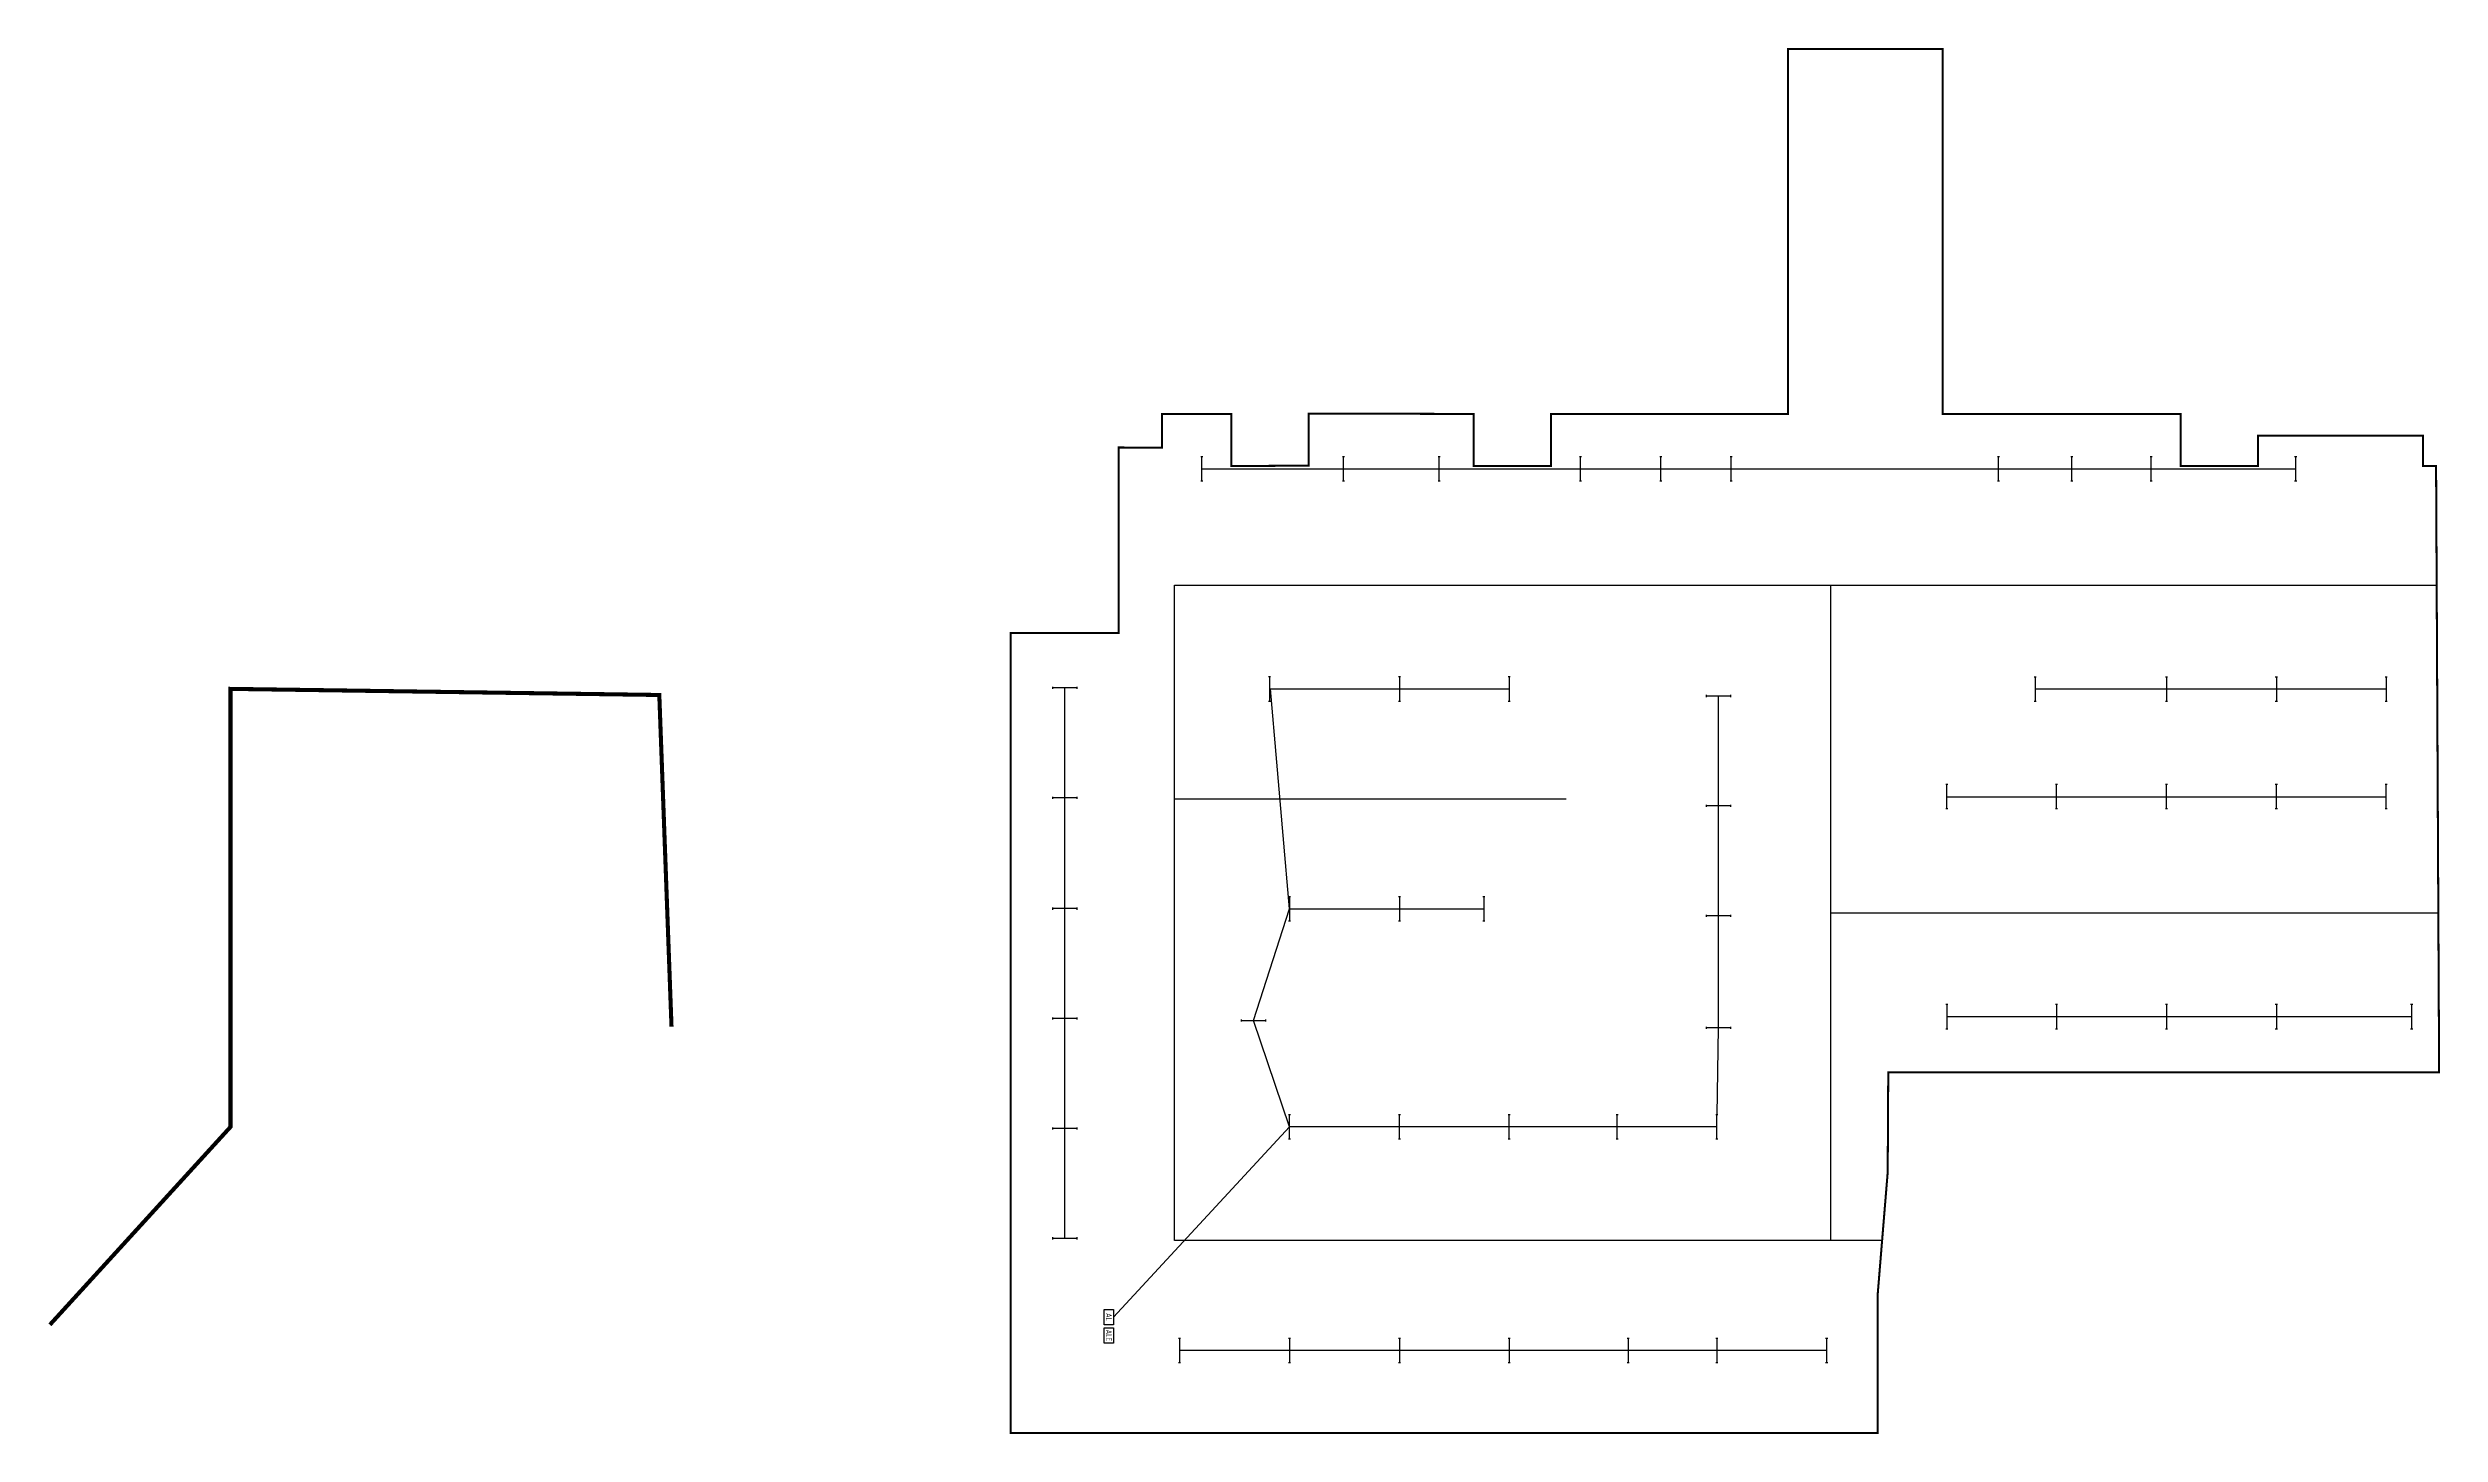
# Model space of a CAD drawing. Header units: millimetres. Extents: x -691095 to 2797013, y -349436 to 2050109.
# Drawn here: x 1131620 to 1249190, y 772865 to 840987 of the extents above; entities that cross this region are included whole.
import ezdxf
from ezdxf.enums import TextEntityAlignment as Align

# ---------------------------------------------------------------- set-up
doc = ezdxf.new("R2010")
doc.units = ezdxf.units.MM
doc.header["$LTSCALE"] = 1000
doc.layers.add('E-LANE-CENTER', color=6, linetype='Continuous', plot=False)
doc.layers.add('注释', color=3, linetype='Continuous', plot=False)
for name, color, linetype in [('E-LITE-LITE', 3, 'Continuous'), ('E-LITE-WIRE', 4, 'Continuous'), ('E-POWR-EQPM', 3, 'Continuous'), ('E-UNIV-EL', 140, 'Continuous'), ('防火分区', 2, 'Continuous')]:
    doc.layers.add(name, color=color, linetype=linetype)
doc.styles.add('TH-STYLE3', font='tssdeng.shx', dxfattribs={"width": 0.65, "bigfont": 'tssdchn.shx'})

# ---------------------------------------------------------------- blocks, each defined once
blk = doc.blocks.new('E-BL001-1')
for p, q in [((-6, -0.5), (-6, 0.5)), ((-6, 0), (6, 0)), ((6, -0.5), (6, 0.5))]:
    blk.add_line(p, q)
blk = doc.blocks.new('E-BDB001')
blk.add_lwpolyline([(-2.5, -1.5), (-2.5, 1.5), (2.5, 1.5), (2.5, -1.5)], close=True)
at = {"layer": 'E-UNIV-EL', "style": 'TH-STYLE3', "width": 0.7}
blk.add_attdef('BOX', text='', height=2, dxfattribs=at).set_placement((0, 0), align=Align.MIDDLE)
blk = doc.blocks.new('E-BDB003')
blk.add_lwpolyline([(-2.5, -1.5), (-2.5, 1.5), (2.5, 1.5), (2.5, -1.5)], close=True)
at = {"layer": 'E-UNIV-EL', "style": 'TH-STYLE3', "width": 0.7}
blk.add_attdef('BOX', text='', height=2, dxfattribs=at).set_placement((0, 0), align=Align.MIDDLE)

msp = doc.modelspace()

# ---------------------------------------------------------------- linework, layer by layer
at = {"layer": 'E-LANE-CENTER'}
msp.add_line((1219239.98792, 782386.98416), (1219239.98792, 814586.98416), dxfattribs=at)
for points in [[(1186989.98792, 814586.98416), (1249019.43423, 814586.98416)], [(1186989.98792, 782386.98416), (1186989.98792, 814586.98416)], [(1186989.98792, 804086.98416), (1206239.98792, 804086.98416)], [(1219239.98792, 798486.98416), (1249100.4745, 798486.98416)], [(1221765.39776, 782386.98416), (1186989.98792, 782386.98416)]]:
    msp.add_lwpolyline(points, dxfattribs=at)
at = {"layer": 'E-LITE-WIRE'}
for p, q in [((1242089.98794, 820284.8668), (1188339.98794, 820284.8668)), ((1181589.98793, 809535.11677, 0.00407), (1181589.98793, 782485.11677)), ((1191659.27396, 809485.11681, 0.00407), (1203439.98794, 809485.36681)), ((1213715.23794, 809135.11681), (1213715.23794, 792835.1168)), ((1229289.98793, 809484.86677), (1246539.98793, 809484.86677)), ((1224939.98794, 804184.86677), (1246539.98793, 804184.86677, 0.00407)), ((1192639.98793, 798685.11681, 0.00407), (1202189.87175, 798686.71467, -0.00313)), ((1224939.98794, 793384.86677), (1247789.98794, 793384.86677)), ((1213639.98794, 787960.36681), (1192639.98794, 787960.36681, 0.00407)), ((1187239.98794, 776984.86677), (1219039.98793, 776984.86677, 0.00407))]:
    msp.add_line(p, q, dxfattribs=at)
at = {"layer": '注释', "color": 15}
for p, q in [((1192639.87174, 798684.75407, 0.00407), (1191709.15777, 809485.11786, 0.00405)), ((1190878.96437, 793186.94591), (1192639.98793, 798685.11681, 0.00407)), ((1192639.87175, 787962.19591), (1190878.96437, 793186.94591)), ((1213715.23794, 792835.1168), (1213639.87175, 788562.19591)), ((1183989.98792, 778614.4903), (1192639.98794, 787960.36681, 0.00407))]:
    msp.add_line(p, q, dxfattribs=at)
at = {"layer": '注释', "color": 15, "const_width": 200}
msp.add_lwpolyline([(1131719.63206, 778239.4903), (1140594.63207, 787960.36681), (1140594.51589, 809487.19591), (1161669.76589, 809186.94592), (1162269.76589, 792886.94591)], dxfattribs=at)
at = {"layer": '防火分区', "const_width": 100}
msp.add_lwpolyline([(1221539.98792, 779636.98416), (1221539.98792, 772916.98416), (1219090.02951, 772916.98416), (1216189.90958, 772916.80012), (1211140.01432, 772914.67577), (1199890.02951, 772914.67166), (1199889.94877, 772916.98416), (1197889.94877, 772916.98416), (1197890.05255, 772914.67577), (1186639.91259, 772914.67577), (1181589.91233, 772914.67575), (1178939.98792, 772914.67577), (1178939.98793, 812236.98415), (1184239.98809, 812236.98416), (1184239.98782, 821349.10429), (1186377.65012, 821336.98416), (1186377.65012, 822997.10072), (1189777.65012, 822997.10072), (1189789.98795, 820436.98416), (1193589.98799, 820456.92587), (1193589.98799, 823017.04244), (1201689.98823, 822997.10072), (1201689.98761, 820436.98437), (1205489.98764, 820436.98437), (1205489.98827, 822997.10072), (1217139.98792, 822997.10072), (1217139.98792, 840936.98416), (1224739.98792, 840936.98416), (1224740.12281, 822997.10073), (1229026.52813, 822997.10065), (1229026.52791, 822997.10072), (1236439.98792, 822997.10072), (1236439.98792, 820437.55905), (1240239.98729, 820436.40926), (1240239.98729, 821936.98459), (1248339.98842, 821936.98459), (1248339.98792, 820436.98416), (1248989.98792, 820436.98416), (1249139.98792, 790636.98416), (1222067.1729, 790636.98416), (1222039.98792, 785736.98416)], close=True, dxfattribs=at)

# ---------------------------------------------------------------- block references
at = {"layer": 'E-LITE-LITE', "xscale": 100, "yscale": 100, "zscale": 100}
for p, rotation in [((1188339.87176, 820286.6959), 90), ((1195289.87174, 820286.6959), 90), ((1199989.87174, 820286.6959), 90), ((1206939.87174, 820286.6959), 90), ((1210889.87176, 820286.6959), 90), ((1214339.87176, 820286.6959), 90), ((1227489.87153, 820286.6959), 90), ((1231089.87174, 820286.6959), 90), ((1234989.87176, 820286.6959), 90), ((1242089.87175, 820286.6959), 90), ((1191659.15777, 809487.19591), 270), ((1198039.87174, 809487.19591), 270), ((1203439.87175, 809487.19591), 270), ((1229289.87174, 809486.69588), 270), ((1235739.87176, 809486.69588), 270), ((1241139.87176, 809486.69588), 270), ((1246539.87174, 809486.69588), 270), ((1181589.62175, 809536.94588), 180), ((1213715.12175, 809136.94592), 180), ((1181589.62175, 804136.94588), 180), ((1224939.87175, 804186.69588), 90), ((1230339.87174, 804186.69588), 90), ((1235739.87174, 804186.69588), 90), ((1241139.87175, 804186.69588), 90), ((1246539.87174, 804186.69588), 90), ((1213715.12175, 803736.94591), 180), ((1181589.62175, 798686.94588), 180), ((1192639.87174, 798687.19591), 270), ((1198039.87175, 798687.19591), 270), ((1202189.87175, 798687.19591), 270), ((1213715.12175, 798336.94591), 180), ((1224939.87175, 793386.69588), 270), ((1230339.87174, 793386.69588), 270), ((1235739.87174, 793386.69588), 270), ((1241139.87174, 793386.69588), 270), ((1247789.87175, 793386.69588), 270), ((1181589.62175, 793286.94588), 180), ((1213715.12175, 792836.94591), 180), ((1181589.62175, 787886.94588), 180), ((1192639.87175, 787962.19591), 90), ((1198039.87176, 787962.19591), 90), ((1203439.87175, 787962.19591), 90), ((1208739.87175, 787962.19591), 90), ((1213639.87175, 787962.19591), 90), ((1181589.62175, 782486.94588), 180), ((1187239.87175, 776986.69588), 270), ((1192639.87175, 776986.69588), 270), ((1198039.87175, 776986.69588), 270), ((1203439.87174, 776986.69588), 270), ((1209289.87175, 776986.69588), 270), ((1213639.87174, 776986.69588), 270), ((1219039.87174, 776986.69588), 270)]:
    msp.add_blockref('E-BL001-1', p, dxfattribs=dict(at, rotation=rotation))
msp.add_blockref('E-BL001-1', (1190878.96437, 793186.94591), dxfattribs=at)
at = {"layer": 'E-POWR-EQPM', "xscale": 150, "yscale": 150, "zscale": 150, "rotation": 270}
for name, p, values in [('E-BDB001', (1183764.98792, 778614.4903), {'BOX': 'AL'}), ('E-BDB003', (1183764.98792, 777714.4903), {'BOX': 'ALE'})]:
    msp.add_blockref(name, p, dxfattribs=at).add_auto_attribs(values)

doc.saveas('drawing.dxf')
